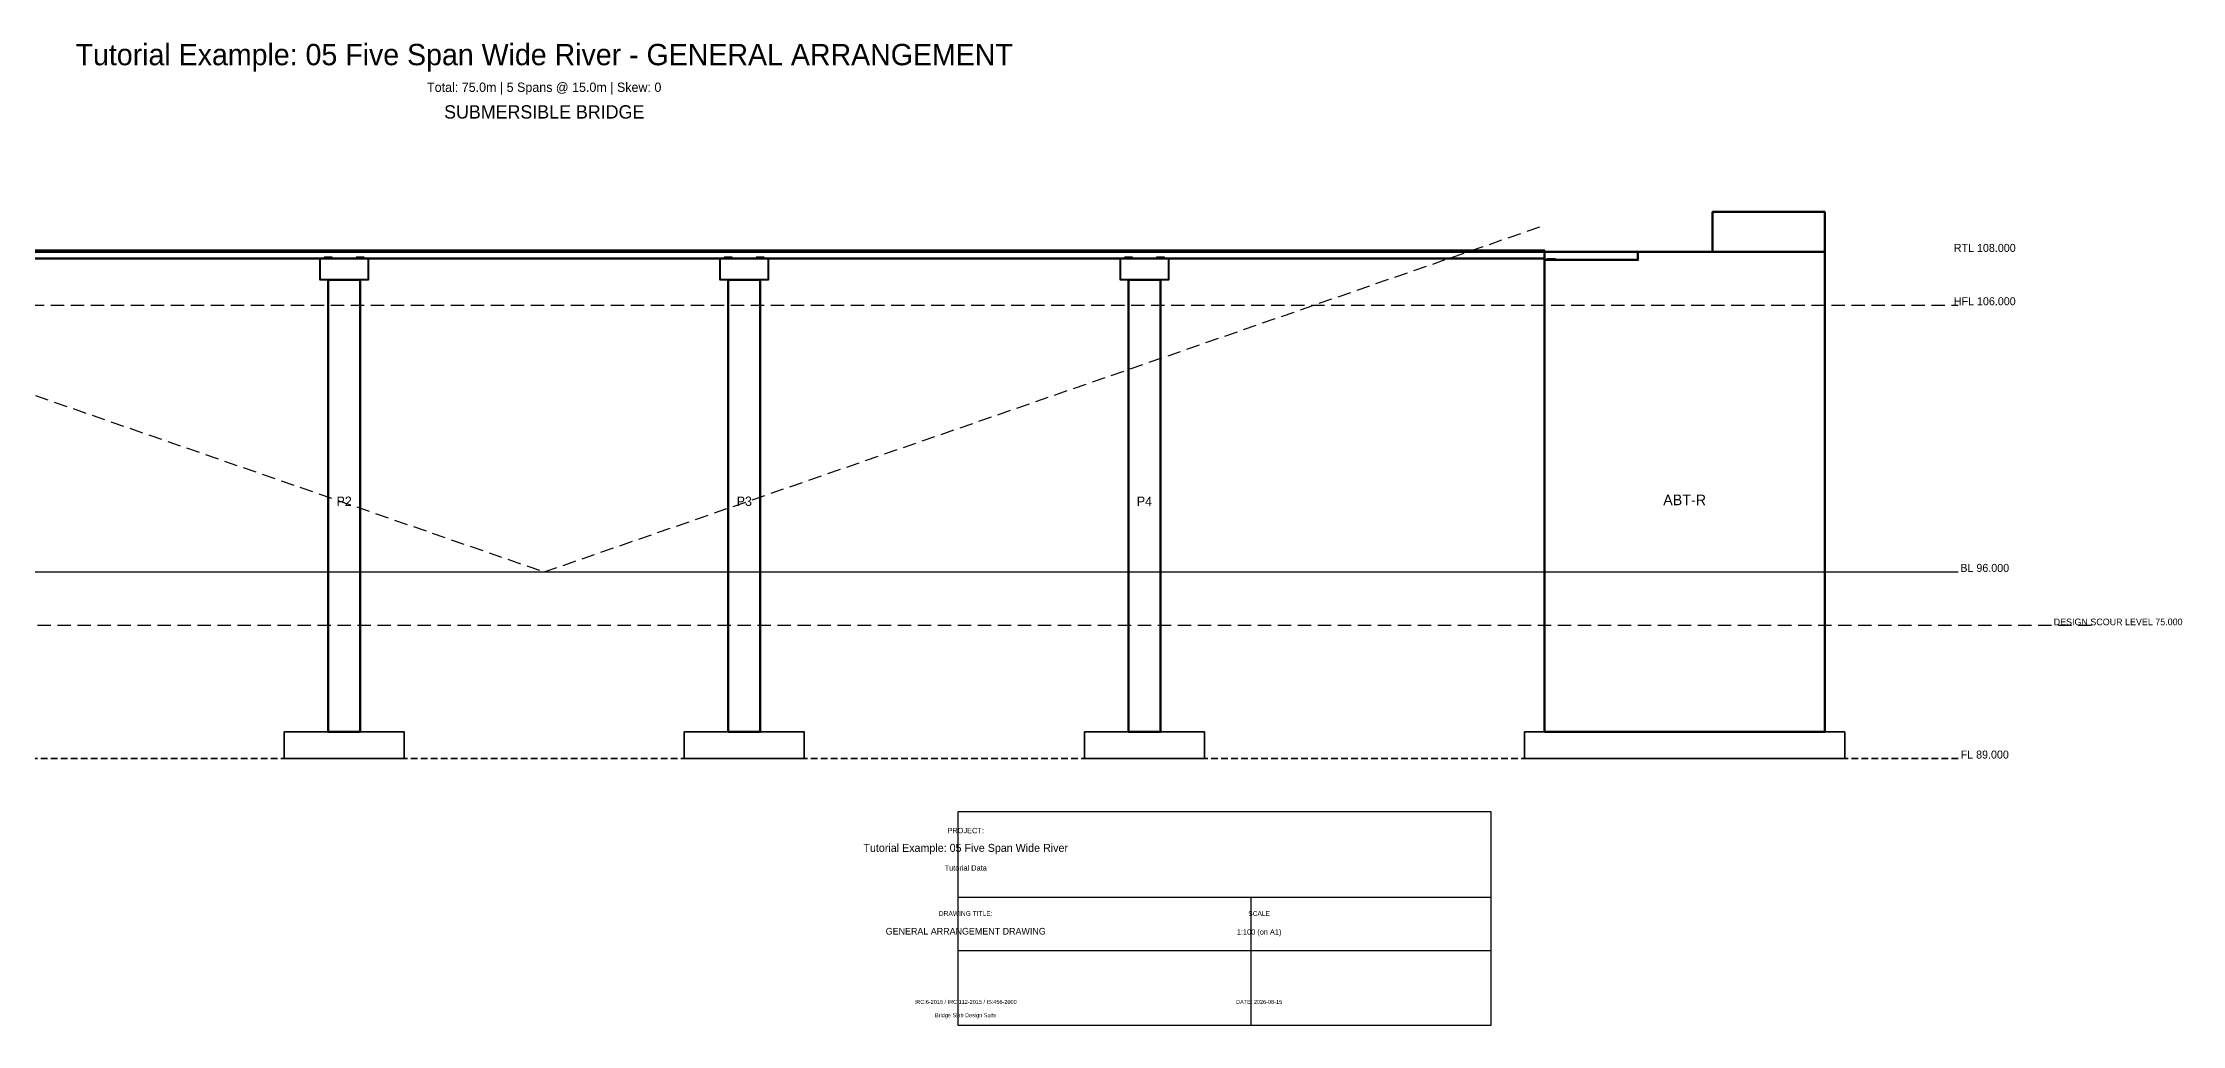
# Model space of a CAD drawing. Header units: metres. Extents: x -26 to 99, y -14 to 136.
# Drawn here: x 18.7 to 98.9, y 99 to 135.8 of the extents above; entities that cross this region are included whole.
import ezdxf
from ezdxf.enums import TextEntityAlignment as Align

# ---------------------------------------------------------------- set-up
doc = ezdxf.new("R2010")
doc.units = ezdxf.units.M
doc.linetypes.add('DASHED', pattern=[0.75, 0.5, -0.25])
doc.linetypes.add('HIDDEN', pattern=[0.375, 0.25, -0.125])
for name, color, linetype, lineweight in [('A-TEXT', 7, 'CONTINUOUS', 18), ('A-TITLE', 7, 'CONTINUOUS', 25), ('G-BED', 32, 'CONTINUOUS', 25), ('G-HFL', 150, 'DASHED', 25), ('G-NGL', 30, 'DASHED', 25), ('H-CONC', 253, 'CONTINUOUS', 15), ('S-ABUT', 5, 'CONTINUOUS', 50), ('S-BEARING', 6, 'CONTINUOUS', 30), ('S-DECK', 4, 'CONTINUOUS', 50), ('S-FNDTN', 2, 'HIDDEN', 35), ('S-KERB', 8, 'CONTINUOUS', 25), ('S-PIER', 3, 'CONTINUOUS', 50), ('S-PIERCAP', 3, 'CONTINUOUS', 40)]:
    doc.layers.add(name, color=color, linetype=linetype, lineweight=lineweight)

msp = doc.modelspace()

# ---------------------------------------------------------------- hatches: boundary and pattern name
at = {"layer": 'H-CONC'}
h = msp.add_hatch(dxfattribs=at)
h.set_pattern_fill('ANSI31', color=256, scale=0.05, style=0)
h.set_pattern_definition([])
h.paths.add_polyline_path([(0, 128), (75, 128), (75, 127.75), (0, 127.75)])
h = msp.add_hatch(dxfattribs=at)
h.set_pattern_fill('ANSI31', color=256, scale=0.04, style=0)
h.set_pattern_definition([])
h.paths.add_polyline_path([(29.4, 126.95), (30.6, 126.95), (30.6, 110), (29.4, 110)])
h = msp.add_hatch(dxfattribs=at)
h.set_pattern_fill('ANSI31', color=256, scale=0.04, style=0)
h.set_pattern_definition([])
h.paths.add_polyline_path([(44.4, 126.95), (45.6, 126.95), (45.6, 110), (44.4, 110)])
h = msp.add_hatch(dxfattribs=at)
h.set_pattern_fill('ANSI31', color=256, scale=0.04, style=0)
h.set_pattern_definition([])
h.paths.add_polyline_path([(59.4, 126.95), (60.6, 126.95), (60.6, 110), (59.4, 110)])
h = msp.add_hatch(dxfattribs=at)
h.set_pattern_fill('ANSI32', color=256, scale=0.08, style=0)
h.set_pattern_definition([])
h.paths.add_polyline_path([(74.25, 110), (86.25, 110), (86.25, 109), (74.25, 109)])

# ---------------------------------------------------------------- linework, layer by layer
at = {"layer": 'A-TITLE', "linetype": 'CONTINUOUS'}
for p, q in [((53, 103.8), (73, 103.8)), ((64, 99), (64, 103.8)), ((53, 101.8), (73, 101.8))]:
    msp.add_line(p, q, dxfattribs=at)
msp.add_lwpolyline([(53, 99), (73, 99), (73, 107), (53, 107)], close=True, dxfattribs=at)
at = {"layer": 'G-BED', "linetype": 'CONTINUOUS'}
msp.add_line((-15.5, 116), (90.5, 116), dxfattribs=at)
at = {"layer": 'G-BED', "linetype": 'DASHED'}
msp.add_line((-20.5, 114), (95.5, 114), dxfattribs=at)
at = {"layer": 'G-HFL', "linetype": 'DASHED'}
msp.add_line((-15.5, 126), (90.5, 126), dxfattribs=at)
at = {"layer": 'G-NGL', "linetype": 'DASHED'}
msp.add_lwpolyline([(0, 129), (37.5, 116), (75, 129)], dxfattribs=at)
at = {"layer": 'S-ABUT', "linetype": 'CONTINUOUS'}
for points in [[(81.3, 128), (85.5, 128), (85.5, 129.5), (81.3, 129.5)], [(75, 128), (85.5, 128), (85.5, 110), (75, 110)]]:
    msp.add_lwpolyline(points, close=True, dxfattribs=at)
at = {"layer": 'S-BEARING', "linetype": 'CONTINUOUS'}
for points in [[(29.25, 127.75), (29.55, 127.75), (29.55, 127.8), (29.25, 127.8)], [(30.45, 127.75), (30.75, 127.75), (30.75, 127.8), (30.45, 127.8)], [(44.25, 127.75), (44.55, 127.75), (44.55, 127.8), (44.25, 127.8)], [(45.45, 127.75), (45.75, 127.75), (45.75, 127.8), (45.45, 127.8)], [(59.25, 127.75), (59.55, 127.75), (59.55, 127.8), (59.25, 127.8)], [(60.45, 127.75), (60.75, 127.75), (60.75, 127.8), (60.45, 127.8)], [(75.1, 127.75), (75.4, 127.75), (75.4, 127.7), (75.1, 127.7)]]:
    msp.add_lwpolyline(points, close=True, dxfattribs=at)
at = {"layer": 'S-DECK', "linetype": 'CONTINUOUS'}
msp.add_line((0, 128), (75, 128), dxfattribs=at)
for points in [[(0, 128), (75, 128), (75, 127.75), (0, 127.75)], [(75, 128), (78.5, 128), (78.5, 127.7), (75, 127.7)]]:
    msp.add_lwpolyline(points, close=True, dxfattribs=at)
at = {"layer": 'S-FNDTN', "linetype": 'HIDDEN'}
msp.add_line((-15.5, 109), (90.5, 109), dxfattribs=at)
at = {"layer": 'S-FNDTN', "linetype": 'CONTINUOUS'}
for points in [[(27.75, 110), (32.25, 110), (32.25, 109), (27.75, 109)], [(42.75, 110), (47.25, 110), (47.25, 109), (42.75, 109)], [(57.75, 110), (62.25, 110), (62.25, 109), (57.75, 109)], [(74.25, 110), (86.25, 110), (86.25, 109), (74.25, 109)]]:
    msp.add_lwpolyline(points, close=True, dxfattribs=at)
at = {"layer": 'S-KERB', "linetype": 'CONTINUOUS'}
msp.add_lwpolyline([(0, 128.075), (75, 128.075), (75, 128), (0, 128)], close=True, dxfattribs=at)
at = {"layer": 'S-PIER', "linetype": 'CONTINUOUS'}
for points in [[(29.4, 126.95), (30.6, 126.95), (30.6, 110), (29.4, 110)], [(44.4, 126.95), (45.6, 126.95), (45.6, 110), (44.4, 110)], [(59.4, 126.95), (60.6, 126.95), (60.6, 110), (59.4, 110)]]:
    msp.add_lwpolyline(points, close=True, dxfattribs=at)
at = {"layer": 'S-PIERCAP', "linetype": 'CONTINUOUS'}
for points in [[(29.1, 127.75), (30.9, 127.75), (30.9, 126.95), (29.1, 126.95)], [(44.1, 127.75), (45.9, 127.75), (45.9, 126.95), (44.1, 126.95)], [(59.1, 127.75), (60.9, 127.75), (60.9, 126.95), (59.1, 126.95)]]:
    msp.add_lwpolyline(points, close=True, dxfattribs=at)

# ---------------------------------------------------------------- texts
at = {"layer": 'A-TEXT'}
for s, height, p in [('Tutorial Example: 05 Five Span Wide River - GENERAL ARRANGEMENT', 0.8, (37.5, 135)), ('Total: 75.0m | 5 Spans @ 15.0m | Skew: 0', 0.35, (37.5, 134)), ('SUBMERSIBLE BRIDGE', 0.5, (37.5, 133)), ('RTL 108.000', 0.3, (91.5, 128)), ('P2', 0.35, (30, 118.475)), ('P3', 0.35, (45, 118.475)), ('P4', 0.35, (60, 118.475)), ('ABT-R', 0.4, (80.25, 118.5)), ('FL 89.000', 0.3, (91.5, 109))]:
    msp.add_text(s, height=height, dxfattribs=at).set_placement(p, align=Align.CENTER)
at = {"layer": 'A-TITLE'}
for s, height, p in [('PROJECT:', 0.2, (53.3, 106.2)), ('Tutorial Example: 05 Five Span Wide River', 0.3, (53.3, 105.5)), ('Tutorial Data', 0.2, (53.3, 104.8)), ('DRAWING TITLE:', 0.18, (53.3, 103.1)), ('SCALE', 0.18, (64.3, 103.1)), ('GENERAL ARRANGEMENT DRAWING', 0.25, (53.3, 102.4)), ('1:100 (on A1)', 0.2, (64.3, 102.4)), ('IRC:6-2016 / IRC:112-2015 / IS:456-2000', 0.15, (53.3, 99.8)), ('Bridge Slab Design Suite', 0.15, (53.3, 99.3)), ('DATE: 2026-08-15', 0.15, (64.3, 99.8))]:
    msp.add_text(s, height=height, dxfattribs=at).set_placement(p, align=Align.CENTER)
at = {"layer": 'G-BED'}
for s, height, p in [('BL 96.000', 0.3, (91.5, 116)), ('DESIGN SCOUR LEVEL 75.000', 0.25, (96.5, 114))]:
    msp.add_text(s, height=height, dxfattribs=at).set_placement(p, align=Align.CENTER)
at = {"layer": 'G-HFL'}
msp.add_text('HFL 106.000', height=0.3, dxfattribs=at).set_placement((91.5, 126), align=Align.CENTER)

doc.saveas('drawing.dxf')
